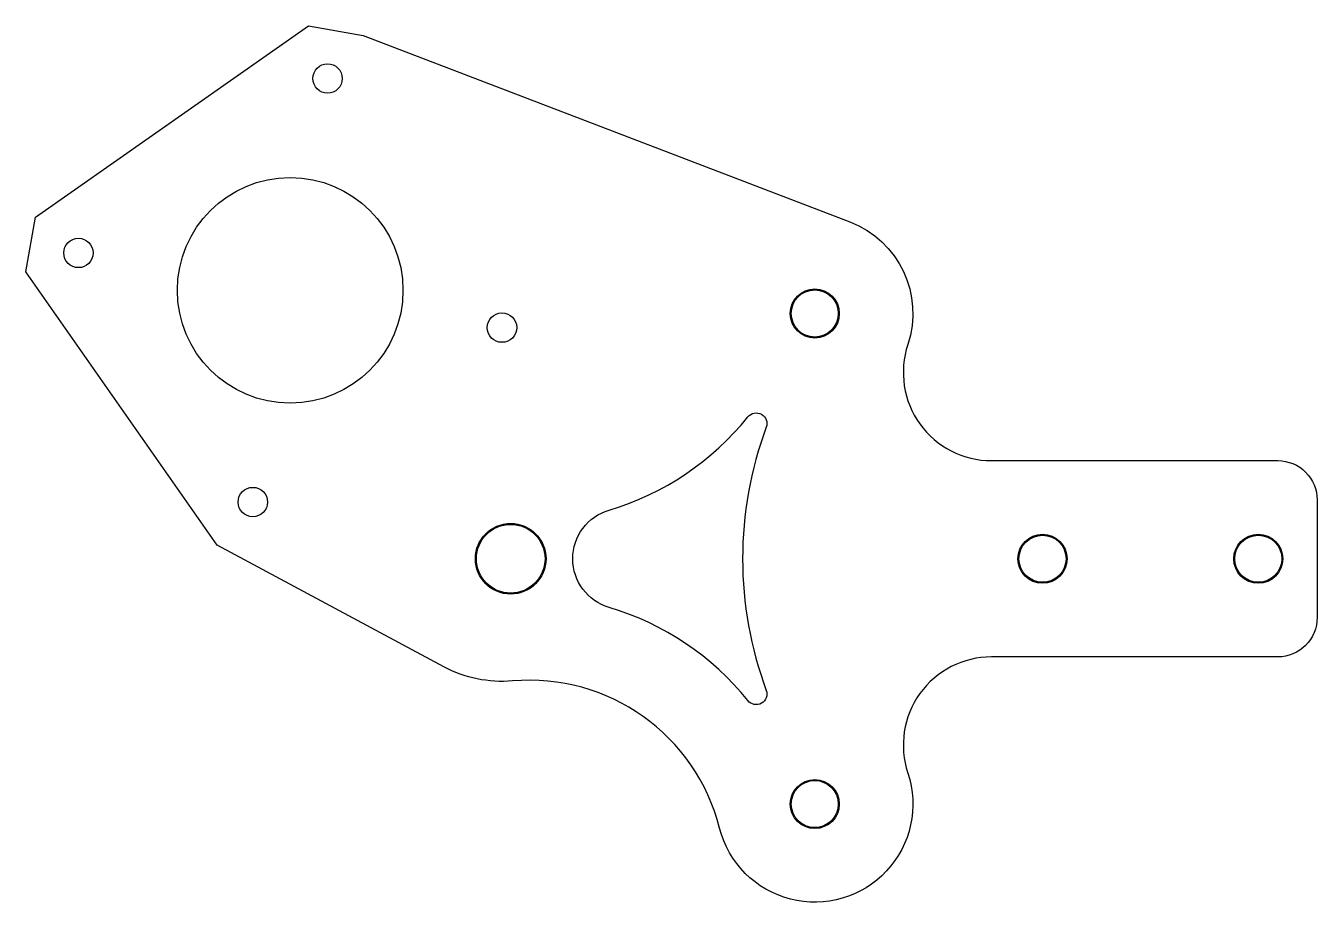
# Model space of a CAD drawing. Header units: millimetres. Extents: x -50 to 82, y 314 to 404.
import ezdxf

# ---------------------------------------------------------------- set-up
doc = ezdxf.new("R2010")
doc.units = ezdxf.units.MM
doc.header["$MEASUREMENT"] = 0

msp = doc.modelspace()

# ---------------------------------------------------------------- linework, layer by layer
msp.add_lwpolyline([(77.76, 359.25, -0.414214), (81.76, 355.25), (81.76, 343.25, -0.414214), (77.76, 339.25), (48.56, 339.25, 0.511773), (40.03, 327.41, -1.037094), (20.84, 321.79, 0.367652), (-0.28, 336.8, -0.145882), (-7.27, 338.24), (-30.39, 350.64), (-49.89, 378.49), (-48.91, 384.06), (-21.06, 403.57), (-15.49, 402.58), (34.11, 383.59, -0.401262), (40.03, 371.09, 0.511773), (48.56, 359.25)], format="xyb", close=True)
msp.add_lwpolyline([(25.59, 335.84, -0.850549), (23.73, 334.79, 0.152518), (9.58, 344.28, -0.74669), (9.58, 354.22, 0.152518), (23.73, 363.71, -0.85055), (25.59, 362.66, 0.179393), (25.59, 335.84)], format="xyb")
for centre, radius in [((-19.13, 398.2), 1.5), ((-22.94, 376.61), 11.5), ((-44.53, 380.42), 1.5), ((30.54, 374.25), 2.4), ((-1.35, 372.81), 1.5), ((-26.75, 355.03), 1.5), ((-0.46, 349.25), 3.5), ((53.76, 349.25), 2.4), ((75.76, 349.25), 2.4), ((30.54, 324.25), 2.4)]:
    msp.add_circle(centre, radius)
at = {"color": 5}
for centre, radius in [((30.54, 374.25), 2.5), ((-0.46, 349.25), 3.6), ((53.76, 349.25), 2.5), ((75.76, 349.25), 2.5), ((30.54, 324.25), 2.5)]:
    msp.add_circle(centre, radius, dxfattribs=at)

doc.saveas('drawing.dxf')
